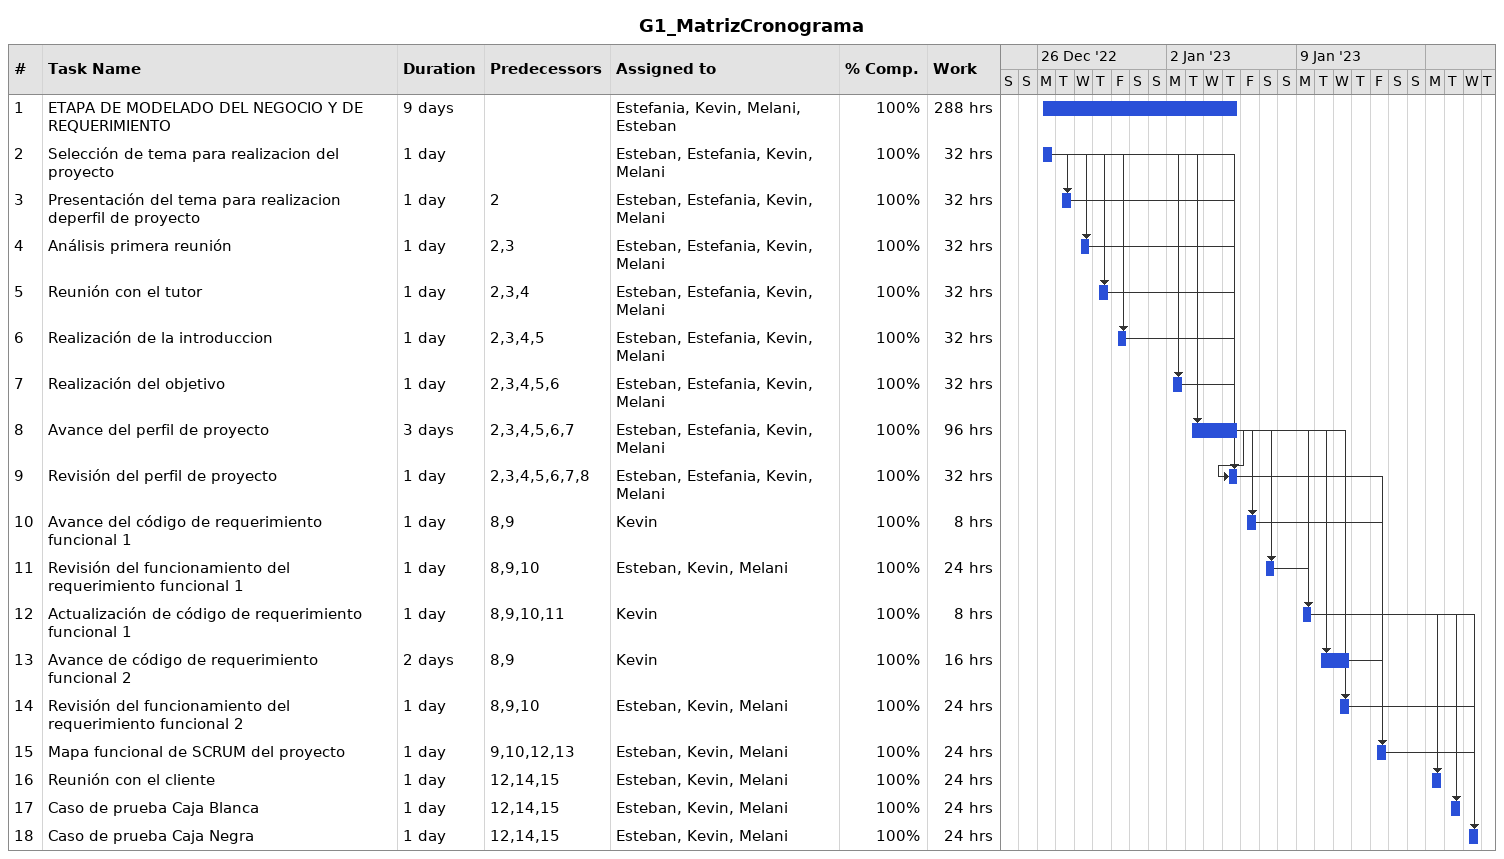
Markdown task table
G1_MatrizCronograma

| ID | Task | Duration | Start | Finish | Predecessors | Resources | % complete | Work (h) |
|---|---|---|---|---|---|---|---|---|
| 1 | ETAPA DE MODELADO DEL NEGOCIO Y DE REQUERIMIENTO | 9d | 2022-12-26 | 2023-01-05 |  | Estefania, Kevin, Melani, Esteban | 100 | 288 |
| 2 | Selección de tema para realizacion del proyecto | 1d | 2022-12-26 | 2022-12-26 |  | Esteban, Estefania, Kevin, Melani | 100 | 32 |
| 3 | Presentación del tema para realizacion deperfil de proyecto | 1d | 2022-12-27 | 2022-12-27 | 2 | Esteban, Estefania, Kevin, Melani | 100 | 32 |
| 4 | Análisis primera reunión | 1d | 2022-12-28 | 2022-12-28 | 2, 3 | Esteban, Estefania, Kevin, Melani | 100 | 32 |
| 5 | Reunión con el tutor | 1d | 2022-12-29 | 2022-12-29 | 2, 3, 4 | Esteban, Estefania, Kevin, Melani | 100 | 32 |
| 6 | Realización de la introduccion | 1d | 2022-12-30 | 2022-12-30 | 2, 3, 4, 5 | Esteban, Estefania, Kevin, Melani | 100 | 32 |
| 7 | Realización del objetivo | 1d | 2023-01-02 | 2023-01-02 | 2, 3, 4, 5, 6 | Esteban, Estefania, Kevin, Melani | 100 | 32 |
| 8 | Avance del perfil de proyecto | 3d | 2023-01-03 | 2023-01-05 | 2, 3, 4, 5, 6, 7 | Esteban, Estefania, Kevin, Melani | 100 | 96 |
| 9 | Revisión del perfil de proyecto | 1d | 2023-01-05 | 2023-01-05 | 2, 3, 4, 5, 6, 7, 8 | Esteban, Estefania, Kevin, Melani | 100 | 32 |
| 10 | Avance del código de requerimiento funcional 1 | 1d | 2023-01-06 | 2023-01-06 | 8, 9 | Kevin | 100 | 8 |
| 11 | Revisión del funcionamiento del requerimiento funcional 1 | 1d | 2023-01-07 | 2023-01-07 | 8, 9, 10 | Esteban, Kevin, Melani | 100 | 24 |
| 12 | Actualización de código de requerimiento funcional 1 | 1d | 2023-01-09 | 2023-01-09 | 8, 9, 10, 11 | Kevin | 100 | 8 |
| 13 | Avance de código de requerimiento funcional 2 | 2d | 2023-01-10 | 2023-01-11 | 8, 9 | Kevin | 100 | 16 |
| 14 | Revisión del funcionamiento del requerimiento funcional 2 | 1d | 2023-01-11 | 2023-01-11 | 8, 9, 10 | Esteban, Kevin, Melani | 100 | 24 |
| 15 | Mapa funcional de SCRUM del proyecto | 1d | 2023-01-13 | 2023-01-13 | 9, 10, 12, 13 | Esteban, Kevin, Melani | 100 | 24 |
| 16 | Reunión con el cliente | 1d | 2023-01-16 | 2023-01-16 | 12, 14, 15 | Esteban, Kevin, Melani | 100 | 24 |
| 17 | Caso de prueba Caja Blanca | 1d | 2023-01-17 | 2023-01-17 | 12, 14, 15 | Esteban, Kevin, Melani | 100 | 24 |
| 18 | Caso de prueba Caja Negra | 1d | 2023-01-18 | 2023-01-18 | 12, 14, 15 | Esteban, Kevin, Melani | 100 | 24 |
